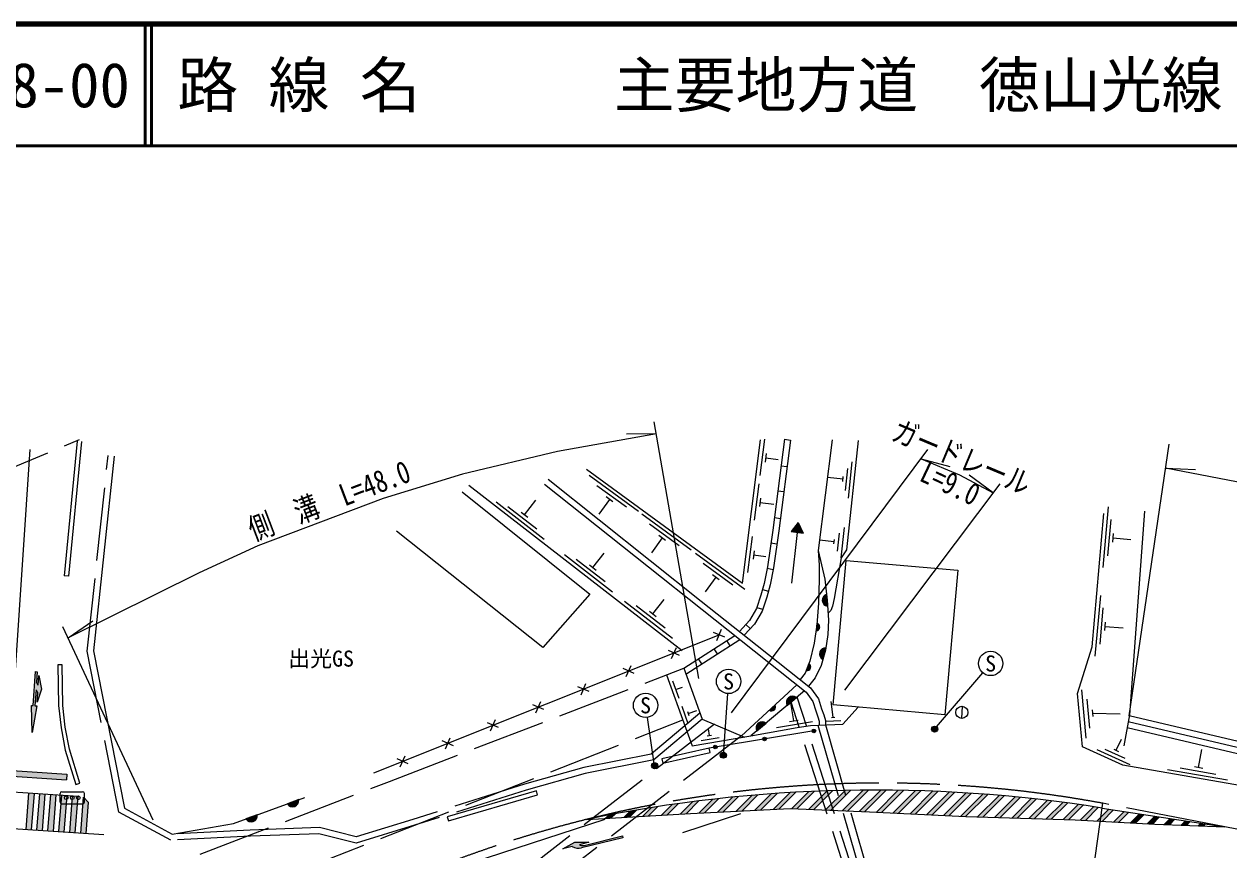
# Model space of a CAD drawing. Units: millimetres at full size, sheet at 1:1000; details may follow other scales. Extents: x 40000 to 680000, y 20000 to 380000.
# Drawn here: x 167794 to 266762, y 312180 to 380000 of the extents above; entities that cross this region are included whole.
import ezdxf
from ezdxf.enums import TextEntityAlignment as Align

# ---------------------------------------------------------------- set-up
doc = ezdxf.new("R2010")
doc.units = ezdxf.units.MM
doc.header["$LTSCALE"] = 1000
doc.linetypes.add('CHAIN', pattern=[18.5, 12, -1.5, 3.5, -1.5])
doc.linetypes.add('DASHED', pattern=[7.5, 6, -1.5])
for name, color, linetype, lineweight in [('M-BGD', 7, 'Continuous', 25), ('M-BMK', 2, 'CHAIN', 13), ('M-BMK-HTXT', 7, 'Continuous', 13), ('M-STR-HTXT', 7, 'Continuous', 13), ('M-STR-STRC', 7, 'Continuous', 25), ('M-TTL', 2, 'Continuous', 140), ('M-TTL-LINE', 7, 'Continuous', 50)]:
    doc.layers.add(name, color=color, linetype=linetype, lineweight=lineweight)
doc.layers.add('M-TTL-TXT', color=7, linetype='Continuous')
doc.styles.add('ＭＳ ゴシック', font='')
doc.styles.get('ＭＳ ゴシック').set_extended_font_data('MS Gothic')

msp = doc.modelspace()

# ---------------------------------------------------------------- hatches: boundary and pattern name
at = {"layer": 'M-BGD'}
for points in [[(231800, 338204), (231393, 339055), (230806, 338317)], [(233799, 332186, -0.82183), (233740, 333175)], [(232858, 330175), (232917, 330798, -0.84072)], [(233417, 327823, -0.82183), (233674, 328780)], [(232039, 326902), (232253, 327490, -0.84072)], [(230476, 324051, -0.82183), (231233, 324689)], [(229020, 323660), (229482, 324082, -0.84072)], [(227990, 321956, -0.82183), (228747, 322595)], [(232522, 321950, -1), (232822, 321950, -0.41421), (232672, 321800, -0.41421)], [(224417, 320631, -1), (224717, 320631, -0.41421), (224567, 320481, -0.41421)], [(228470, 321291, -1), (228770, 321291, -0.41421), (228620, 321141, -0.41421)], [(190349, 316306, -0.82183), (189418, 315966)], [(186949, 315064, -0.82183), (186018, 314725)]]:
    msp.add_hatch(color=256, dxfattribs=at).paths.add_polyline_path(points)
at = {"layer": 'M-STR-HTXT'}
for points in [[(242841, 322115, -0.41421), (242609, 321849, -0.41421), (242342, 322080, -1)], [(225423, 320121, -1), (225042, 319797, -1)], [(219741, 319288, -1), (219440, 318889, -0.41421), (219391, 319239, -0.41421)]]:
    msp.add_hatch(color=256, dxfattribs=at).paths.add_polyline_path(points)
at = {"layer": 'M-STR-STRC'}
for points in [[(168539, 324027), (168389, 324037), (168468, 321827), (168838, 324007), (168689, 324017), (168775, 325314, 0.06275), (168911, 325105), (168858, 324306), (169231, 325384), (169005, 326502), (168951, 325703, -0.13953), (168817, 325942), (168875, 326811), (168725, 326821)], [(163188, 318937), (163158, 318488), (171283, 317946), (171313, 318395)], [(168641, 316821), (168192, 316851), (167954, 313860), (168403, 313830)], [(169539, 316761), (169090, 316791), (168852, 313800), (169301, 313770)], [(170437, 316701), (169988, 316731), (169750, 313740), (170199, 313710)], [(228077, 316702, 0.00105), (227586, 316661), (226273, 315348), (226746, 315372)], [(229161, 316786, -0.00103), (229645, 316820), (228272, 315448), (227799, 315424)], [(230713, 316889, -0.00102), (231191, 316916), (229798, 315523), (229325, 315500)], [(232244, 316970, -0.001), (232715, 316991), (231272, 315548), (230839, 315564)], [(234220, 317045, 0.00099), (233755, 317030), (232236, 315511), (232669, 315494)], [(235245, 317071, -0.00097), (235704, 317079), (234066, 315441), (233632, 315458)], [(236717, 317092, -0.00096), (237170, 317095), (235462, 315388), (235029, 315404)], [(238170, 317095, -0.00095), (238618, 317093), (236859, 315334), (236426, 315351)], [(239606, 317081, -0.00094), (240048, 317073), (238243, 315268), (237815, 315290)], [(241024, 317050, -0.00093), (241461, 317036), (239622, 315197), (239194, 315219)], [(242426, 317002, -0.00092), (242858, 316983), (241001, 315126), (240573, 315148)], [(243813, 316938, -0.00091), (244240, 316915), (242380, 315055), (241952, 315077)], [(245183, 316859, -0.0009), (245606, 316831), (243758, 314984), (243330, 315006)], [(246539, 316764, -0.00089), (246957, 316732), (245137, 314913), (244709, 314935)], [(171335, 316640), (170886, 316670), (170648, 313680), (171097, 313650)], [(172233, 316580), (171784, 316610), (171546, 313620), (171995, 313589)], [(173096, 316079), (172679, 316512), (172444, 313559), (172893, 313529)], [(219329, 315654, -0.00114), (219862, 315737), (219096, 314971), (218620, 314945)], [(221036, 315911, -0.00112), (221559, 315985), (220631, 315057), (220155, 315030)], [(222713, 316139, -0.0011), (223228, 316203), (222167, 315142), (221690, 315116)], [(224363, 316338, -0.00108), (224870, 316395), (223695, 315220), (223221, 315197)], [(225987, 316512, -0.00106), (226486, 316561), (225221, 315296), (224747, 315272)], [(247881, 316656, -0.00088), (248294, 316619), (246544, 314870), (246108, 314883)], [(249208, 316533, -0.00087), (249617, 316492), (247952, 314827), (247515, 314840)], [(250521, 316397, -0.00086), (250926, 316352), (249359, 314784), (248922, 314797)], [(251822, 316247, -0.00086), (252223, 316198), (250766, 314741), (250329, 314755)], [(253109, 316084, -0.00085), (253506, 316031), (252173, 314699), (251737, 314712)], [(254777, 315852, 0.00084), (254384, 315909), (253144, 314669), (253581, 314656)], [(255646, 315722, -0.00084), (256036, 315661), (254970, 314595), (254542, 314617)], [(214014, 314689, -0.00122), (214579, 314804), (214491, 314716)], [(215820, 315046, -0.00119), (216373, 315149), (216026, 314801), (215549, 314775)], [(217591, 315366, -0.00117), (218134, 315459), (217561, 314886), (217085, 314860)], [(257292, 315467), (256901, 315527), (255920, 314545), (256347, 314523)], [(258549, 315274), (258159, 315334), (257297, 314473), (257725, 314450)], [(259806, 315082), (259416, 315141), (258675, 314400), (259103, 314378)], [(261064, 314889), (260674, 314949), (260053, 314328), (260480, 314306)], [(262321, 314697), (261931, 314756), (261440, 314265), (261872, 314248)], [(263579, 314504), (263189, 314564), (262834, 314209), (263267, 314192)], [(264836, 314312), (264446, 314371), (264229, 314154), (264662, 314137)], [(265704, 314179), (265623, 314099), (266441, 314066)], [(212826, 312466), (212050, 312274), (213045, 312829), (214185, 312803), (213409, 312610, 0.20151), (213791, 312551), (216939, 313331), (216975, 313185), (213592, 312347, -0.20151)]]:
    msp.add_hatch(color=256, dxfattribs=at).paths.add_polyline_path(points)

# ---------------------------------------------------------------- linework, layer by layer
at = {"layer": 'M-BGD', "linetype": 'DASHED'}
for p, q in [((164203, 342483), (172358, 345878)), ((223420, 332618), (228020, 328960)), ((236674, 307999), (231290, 324737)), ((236053, 307970), (230795, 324320)), ((141231, 291198), (221901, 322850)), ((224495, 322495), (191586, 297082)), ((232999, 322413), (237986, 305116)), ((233615, 322441), (238623, 305072)), ((226719, 321559), (189650, 292934))]:
    msp.add_line(p, q, dxfattribs=at)
at = {"layer": 'M-BGD'}
for p, q in [((172165, 345760), (171089, 334690)), ((172514, 345727), (171438, 334656)), ((228602, 345901), (228229, 342924)), ((230245, 345904), (230741, 345841)), ((228756, 344723), (228669, 344028)), ((228713, 344375), (229731, 344248)), ((229968, 343725), (230464, 343662)), ((235269, 341704), (235460, 343494)), ((235504, 341076), (235821, 344059)), ((210841, 342619), (223420, 332618)), ((218254, 339972), (214219, 342924)), ((235066, 342631), (233785, 342767)), ((235044, 342422), (235088, 342840)), ((204317, 342122), (221857, 328567)), ((217270, 340320), (214849, 342092)), ((228144, 342250), (227771, 339273)), ((229707, 341671), (230203, 341608)), ((206564, 340764), (210521, 337707)), ((208910, 339710), (209827, 340897)), ((215882, 340964), (214997, 339753)), ((216165, 340757), (215600, 341171)), ((228299, 341072), (228212, 340377)), ((228256, 340724), (229376, 340584)), ((207539, 340390), (209913, 338555)), ((208633, 339924), (209186, 339496)), ((222579, 336807), (218544, 339760)), ((229427, 339469), (229923, 339406)), ((256845, 340350), (256405, 335369)), ((221595, 337155), (219174, 338927)), ((231393, 339055), (230806, 338317)), ((231393, 339055), (231800, 338204)), ((234921, 336168), (235186, 338654)), ((257056, 339327), (256792, 336339)), ((220207, 337799), (219321, 336588)), ((220490, 337592), (219925, 338006)), ((227603, 337927), (227230, 334951)), ((230806, 338317), (231800, 338204)), ((231303, 338260), (230831, 334087)), ((234338, 337487), (233131, 337616)), ((234319, 337313), (234356, 337661)), ((234616, 336703), (234775, 338195)), ((257253, 338155), (257192, 337458)), ((257222, 337806), (258717, 337674)), ((214521, 335374), (215438, 336560)), ((226989, 333579), (222954, 336532)), ((227757, 336749), (227670, 336054)), ((229144, 337388), (229639, 337316)), ((212176, 336427), (216132, 333370)), ((213151, 336053), (215525, 334219)), ((214244, 335588), (214798, 335160)), ((226005, 333928), (223584, 335699)), ((227714, 336402), (228715, 336276)), ((171438, 334656), (171089, 334690)), ((224617, 334571), (223731, 333361)), ((224900, 334365), (224335, 334778)), ((228839, 335318), (229330, 335222)), ((228457, 333572), (228939, 333439)), ((217105, 332619), (221061, 329561)), ((219450, 331565), (220367, 332752)), ((233799, 332186), (233740, 333175)), ((256203, 333084), (255762, 328104)), ((218079, 332245), (220453, 330410)), ((219173, 331779), (219727, 331351)), ((227984, 332099), (228458, 331939)), ((256413, 332062), (256149, 329073)), ((227082, 330689), (227449, 330350)), ((232917, 330798), (232858, 330175)), ((256611, 330890), (256549, 330192)), ((196532, 318508), (224890, 329837)), ((221979, 327107), (226167, 329795)), ((225349, 329640), (224430, 330034)), ((224692, 329378), (225087, 330297)), ((256580, 330541), (258074, 330409)), ((220978, 327894), (221372, 328813)), ((222154, 326625), (226580, 329466)), ((224448, 328692), (224718, 328271)), ((225494, 329364), (225765, 328943)), ((233417, 327823), (233674, 328780)), ((221635, 328156), (220716, 328550)), ((223174, 327874), (223444, 327453)), ((217920, 326672), (217001, 327066)), ((217263, 326410), (217658, 327329)), ((221979, 327107), (223495, 322916)), ((232253, 327490), (232039, 326902)), ((213549, 324926), (213943, 325845)), ((220559, 326561), (222119, 322246)), ((221060, 326057), (221570, 324646)), ((231283, 325727), (226719, 321559)), ((214205, 325188), (213286, 325582)), ((221315, 325352), (221879, 325556)), ((231891, 325244), (227495, 321539)), ((230476, 324051), (231233, 324689)), ((254656, 325329), (255022, 321346)), ((210491, 323704), (209572, 324099)), ((209834, 323442), (210229, 324361)), ((221811, 323980), (222321, 322570)), ((222348, 323377), (223053, 323632)), ((229482, 324082), (229020, 323660)), ((231022, 322781), (230778, 324261)), ((234264, 323072), (234088, 324376)), ((244862, 323977), (244791, 322979)), ((255088, 324566), (255307, 322176)), ((255530, 323683), (255582, 323125)), ((206120, 321958), (206514, 322877)), ((222289, 323542), (222408, 323212)), ((223495, 322916), (226971, 321452)), ((229591, 322240), (232551, 322730)), ((230677, 322724), (231368, 322838)), ((233678, 322744), (234877, 322800)), ((234124, 323065), (234403, 323078)), ((255556, 323404), (257820, 323351)), ((206776, 322220), (205857, 322615)), ((224089, 321582), (224001, 322113)), ((227990, 321956), (228747, 322595)), ((203062, 320736), (202143, 321131)), ((202405, 320474), (202799, 321393)), ((223399, 321163), (224878, 321409)), ((223917, 321553), (224262, 321610)), ((257514, 320361), (257934, 321281)), ((198691, 318990), (199085, 319909)), ((255900, 320438), (258629, 319192)), ((256571, 320462), (258208, 319714)), ((257323, 320448), (257705, 320274)), ((264275, 318958), (264532, 320435)), ((199347, 319252), (198428, 319647)), ((261710, 318795), (266636, 317938)), ((262746, 318919), (265702, 318405)), ((263931, 319018), (264620, 318898)), ((190349, 316306), (189418, 315966)), ((186949, 315064), (186018, 314725))]:
    msp.add_line(p, q, dxfattribs=at)
for points in [[(214001, 343456), (226818, 334076), (228292, 345845)], [(230245, 345904), (229296, 338442), (228860, 335422), (228594, 334053), (228320, 333091), (227951, 332003), (227388, 331021), (226559, 330122)], [(230741, 345841), (229792, 338375), (229353, 335338), (229081, 333936), (228797, 332942), (228409, 331796), (227794, 330723), (226951, 329810)], [(234176, 345850), (233022, 336757), (233098, 335553), (233098, 334381), (233059, 332433), (232914, 330675), (232701, 329159), (232325, 327688), (231968, 326705), (231537, 326164)], [(236310, 345814), (235355, 336836), (234923, 336155), (234341, 332828), (234188, 332190), (234076, 331829), (233833, 331612)], [(175197, 344520), (173492, 328519), (176029, 315605), (179968, 313483), (184987, 314348), (190843, 316487)], [(175197, 344520), (173492, 328519), (176029, 315605)], [(203770, 341578), (214280, 333170), (210413, 328802), (198395, 338367)], [(210530, 342228), (232033, 325131), (232591, 324359), (232834, 323615), (233006, 323122), (233115, 322744), (233115, 322418)], [(342585, 331617), (314976, 309233), (258052, 319126), (254725, 320646), (254323, 325014), (255527, 328851), (256496, 339808)], [(259830, 339988), (258590, 323276), (258128, 320739)], [(233022, 336757), (233583, 334425), (233769, 332680), (233867, 331043), (233805, 329872), (233624, 328594), (233280, 327315), (232774, 326314), (232222, 325619)], [(228020, 328960), (232398, 325479), (233042, 324588), (233308, 323775), (233483, 323274), (233615, 322815), (233615, 322441)], [(222119, 322246), (222665, 320737), (227495, 321539), (231299, 322221), (232383, 322384), (235049, 322508), (236299, 323901)], [(315227, 310644), (289419, 315421), (258483, 322687)], [(315922, 311024), (289522, 315910), (258573, 323180)], [(232672, 321950), (224567, 320631), (224071, 320534)], [(319804, 313147), (314533, 310264), (289317, 314931), (258393, 322195)]]:
    msp.add_lwpolyline(points, dxfattribs=at)
at = {"layer": 'M-BGD', "linetype": 'DASHED'}
for points in [[(223495, 322916), (219526, 319565), (213886, 318450), (209033, 317093), (199870, 314206), (195077, 312737), (192014, 313506), (186392, 313298), (179854, 312977), (175583, 315277), (172987, 328497), (174699, 344573)], [(140262, 295679), (197803, 317803), (221979, 327107)], [(223314, 323417), (219303, 320031), (213770, 318937), (208890, 317573), (199720, 314683), (195063, 313256), (192067, 314008), (186371, 313798), (179968, 313483)]]:
    msp.add_lwpolyline(points, dxfattribs=at)
at = {"layer": 'M-BGD'}
for points in [[(235319, 335956), (244491, 335142), (243438, 323267), (234266, 324081)], [(170561, 327370), (170623, 324028), (170832, 322208), (171177, 320376), (172034, 317550), (172368, 317651), (171517, 320459), (171178, 322261), (170973, 324051), (170911, 327377)], [(220255, 319309), (224149, 320192), (224071, 320534), (220177, 319650)], [(202657, 314568), (209980, 316708), (209881, 317044), (202559, 314904)]]:
    msp.add_lwpolyline(points, close=True, dxfattribs=at)
for centre, radius in [((244827, 323478), 500), ((232672, 321950), 150), ((224567, 320631), 150), ((228620, 321291), 150)]:
    msp.add_circle(centre, radius, dxfattribs=at)
for centre, radius, start, end in [((233867, 332686), 505, 104.58467, 262.24286), ((232833, 330492), 318, 274.44329, 74.66102), ((233640, 328276), 505, 86.13787, 243.79606), ((232095, 327215), 318, 259.90299, 60.12072), ((230918, 324295), 505, 51.28887, 208.94706), ((229215, 323912), 318, 232.2929, 32.51063), ((228432, 322201), 505, 51.28887, 208.94706), ((189850, 316228), 505, 211.23397, 8.89216), ((186450, 314986), 505, 211.23397, 8.89216)]:
    msp.add_arc(centre, radius, start, end, dxfattribs=at)
at = {"layer": 'M-BMK'}
msp.add_lwpolyline([(563698, 261665), (551141, 262558), (534169, 264381), (525469, 265630), (467106, 276297), (368060, 295222), (270143, 313350), (256416, 316005)], dxfattribs=at)
msp.add_arc((238247, 217670), 100000, 79.53123, 114.624, dxfattribs=at)
at = {"layer": 'M-STR-HTXT'}
for p, q in [((223225, 326250), (219559, 347330)), ((219731, 346344), (217276, 346331)), ((258573, 323180), (261855, 345508)), ((225891, 323428), (242037, 345056)), ((241476, 344304), (243850, 343679)), ((261564, 343528), (264016, 343410)), ((247407, 341500), (245423, 342946)), ((235206, 325303), (247977, 342257)), ((171413, 329598), (173441, 330982)), ((178400, 314621), (170990, 330504)), ((242591, 322098), (246541, 326730)), ((225233, 319959), (225593, 325020)), ((219590, 319088), (218993, 323066)), ((253055, 292424), (256416, 316005))]:
    msp.add_line(p, q, dxfattribs=at)
for points in [[(219731, 346344), (211612, 344912), (203811, 343026), (197292, 341050), (186995, 337141), (182187, 334926), (171413, 329598)], [(241476, 344304), (244626, 342984), (247407, 341500)], [(307658, 334880), (275350, 340862), (261564, 343528)]]:
    msp.add_lwpolyline(points, dxfattribs=at)
for centre in [(242591, 322098), (225233, 319959), (219590, 319088)]:
    msp.add_circle(centre, 250, dxfattribs=at)
at = {"layer": 'M-STR-STRC'}
for p, q in [((166530, 318714), (168285, 345060)), ((163188, 318937), (171313, 318395)), ((163158, 318488), (171283, 317946)), ((171313, 318395), (171283, 317946)), ((161007, 317328), (172233, 316580)), ((167954, 313860), (168192, 316851)), ((168403, 313830), (168641, 316821)), ((168852, 313800), (169090, 316791)), ((169301, 313770), (169539, 316761)), ((169750, 313740), (169988, 316731)), ((170199, 313710), (170437, 316701)), ((170751, 316107), (170751, 316807)), ((170901, 316957), (172601, 316957)), ((172751, 316107), (172751, 316807)), ((226746, 315372), (228077, 316702)), ((227799, 315424), (229161, 316786)), ((228272, 315448), (229645, 316820)), ((229325, 315500), (230713, 316889)), ((229798, 315523), (231191, 316916)), ((230839, 315564), (232244, 316970)), ((231272, 315548), (232715, 316991)), ((232236, 315511), (233755, 317030)), ((232669, 315494), (234220, 317045)), ((233632, 315458), (235245, 317071)), ((234066, 315441), (235704, 317079)), ((235029, 315404), (236717, 317092)), ((235462, 315388), (237170, 317095)), ((236426, 315351), (238170, 317095)), ((236859, 315334), (238618, 317093)), ((237815, 315290), (239606, 317081)), ((238243, 315268), (240048, 317073)), ((239194, 315219), (241024, 317050)), ((239622, 315197), (241461, 317036)), ((240573, 315148), (242426, 317002)), ((241001, 315126), (242858, 316983)), ((241952, 315077), (243813, 316938)), ((242380, 315055), (244240, 316915)), ((243330, 315006), (245183, 316859)), ((243758, 314984), (245606, 316831)), ((244709, 314935), (246539, 316764)), ((245137, 314913), (246957, 316732)), ((170648, 313680), (170886, 316670)), ((170901, 315957), (172601, 315957)), ((171097, 313650), (171335, 316640)), ((171546, 313620), (171784, 316610)), ((171995, 313589), (172233, 316580)), ((172444, 313559), (172679, 316512)), ((172679, 316512), (173096, 316079)), ((172893, 313529), (173096, 316079)), ((219096, 314971), (219862, 315737)), ((220155, 315030), (221036, 315911)), ((220631, 315057), (221559, 315985)), ((221690, 315116), (222713, 316139)), ((222167, 315142), (223228, 316203)), ((223221, 315197), (224363, 316338)), ((223695, 315220), (224870, 316395)), ((224747, 315272), (225987, 316512)), ((225221, 315296), (226486, 316561)), ((226273, 315348), (227586, 316661)), ((246108, 314883), (247881, 316656)), ((246544, 314870), (248294, 316619)), ((247515, 314840), (249208, 316533)), ((247952, 314827), (249617, 316492)), ((248922, 314797), (250521, 316397)), ((249359, 314784), (250926, 316352)), ((250329, 314755), (251822, 316247)), ((250766, 314741), (252223, 316198)), ((251737, 314712), (253109, 316084)), ((252173, 314699), (253506, 316031)), ((253144, 314669), (254386, 315912)), ((253581, 314656), (254777, 315852)), ((254542, 314617), (255646, 315722)), ((214491, 314716), (214579, 314804)), ((215549, 314775), (215820, 315046)), ((216026, 314801), (216373, 315149)), ((217085, 314860), (217591, 315366)), ((217561, 314886), (218134, 315459)), ((218620, 314945), (219329, 315654)), ((221909, 313616), (226660, 315174)), ((254970, 314595), (256036, 315661)), ((255920, 314545), (256901, 315527)), ((256344, 315612), (266441, 314066)), ((256347, 314523), (257292, 315467)), ((257297, 314473), (258159, 315334)), ((257725, 314450), (258549, 315274)), ((258675, 314400), (259416, 315141)), ((259103, 314378), (259806, 315082)), ((260053, 314328), (260674, 314949)), ((260480, 314306), (261064, 314889)), ((261440, 314265), (261931, 314756)), ((158952, 314463), (174338, 313433)), ((189527, 306260), (215519, 314696)), ((261872, 314248), (262321, 314697)), ((262834, 314209), (263189, 314564)), ((263267, 314192), (263579, 314504)), ((264229, 314154), (264446, 314371)), ((264662, 314137), (264836, 314312)), ((265623, 314099), (265704, 314179))]:
    msp.add_line(p, q, dxfattribs=at)
for points in [[(168775, 325314), (168689, 324017), (168838, 324007), (168468, 321827), (168389, 324037), (168539, 324027), (168725, 326821), (168875, 326811), (168817, 325942)], [(168951, 325703), (169005, 326502), (169231, 325384), (168858, 324306), (168911, 325105)], [(214014, 314689), (222536, 315163), (230715, 315569), (237249, 315320), (245148, 314912), (254122, 314640), (260681, 314295), (266441, 314066)], [(212826, 312466), (212050, 312274), (213045, 312829), (214185, 312803), (213409, 312610)], [(213791, 312551), (216939, 313331), (216975, 313185), (213592, 312347)]]:
    msp.add_lwpolyline(points, dxfattribs=at)
for centre, radius in [((247190, 327491), 1000), ((225664, 326017), 1000), ((218844, 324055), 1000), ((171251, 316457), 150), ((171751, 316457), 150), ((172251, 316457), 150)]:
    msp.add_circle(centre, radius, dxfattribs=at)
for centre, radius, start, end in [((169303, 326059), 500, 193.53068, 225.30369), ((169675, 325751), 1000, 205.87779, 220.2393), ((170901, 316807), 150, 90, 180), ((172601, 316807), 150, 0, 90), ((237703, 199321), 117776, 80.89345, 101.60361), ((170901, 316107), 150, 180, 270), ((172601, 316107), 150, 270, 0), ((213351, 313317), 1000, 238.34298, 283.91598), ((213671, 313036), 500, 238.34298, 283.91598)]:
    msp.add_arc(centre, radius, start, end, dxfattribs=at)
at = {"layer": 'M-TTL'}
msp.add_line((680000, 380000), (40000, 380000), dxfattribs=at)
at = {"layer": 'M-TTL-LINE'}
for p, q in [((177750, 380000), (177750, 370000)), ((178250, 380000), (178250, 370000)), ((40000, 370000), (680000, 370000))]:
    msp.add_line(p, q, dxfattribs=at)

# ---------------------------------------------------------------- texts
at = {"layer": 'M-BMK-HTXT', "style": 'ＭＳ ゴシック'}
msp.add_text('出光GS', height=1320, dxfattribs=at).set_placement((192192, 327891), align=Align.MIDDLE_CENTER)
at = {"layer": 'M-STR-HTXT', "style": 'ＭＳ ゴシック', "width": 0.8}
for s, rotation, p in [('ガードレール', 337.258, (244255, 343083)), ('側\u3000溝\u3000L=48.0', 20.791, (193372, 339507))]:
    msp.add_text(s, height=1833, rotation=rotation, dxfattribs=at).set_placement(p, align=Align.BOTTOM_CENTER)
msp.add_text('L=9.0', height=1833, rotation=334.544, dxfattribs=at).set_placement((244275, 343131), align=Align.TOP_CENTER)
at = {"layer": 'M-STR-STRC', "style": 'ＭＳ ゴシック'}
for p in [(247190, 327491), (225664, 326017), (218844, 324055)]:
    msp.add_text('S', height=1320, dxfattribs=at).set_placement(p, align=Align.MIDDLE_CENTER)
at = {"layer": 'M-TTL-TXT', "style": 'ＭＳ ゴシック'}
for s, p in [('路 線 名', (180380, 375000)), ('主要地方道\u3000徳山光線', (216234, 375000)), ('038-00', (161521, 375000))]:
    msp.add_text(s, height=3666, dxfattribs=at).set_placement(p, align=Align.MIDDLE_LEFT)

doc.saveas('drawing.dxf')
